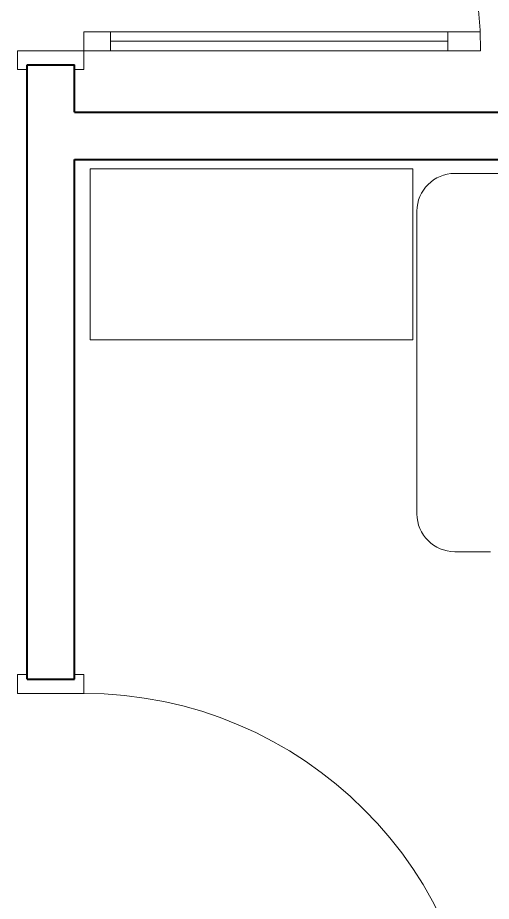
# Model space of a CAD drawing. Header units: millimetres. Extents: x 1393 to 3101, y -2944 to -480.
# Drawn here: x 2695.1 to 2795.3, y -1366.8 to -1179.8 of the extents above; entities that cross this region are included whole.
import ezdxf

# ---------------------------------------------------------------- set-up
doc = ezdxf.new("R2010")
doc.units = ezdxf.units.MM
for name, color, linetype, lineweight in [('DUVAR', 7, 'Continuous', 40), ('Kapı', 34, 'Continuous', 20), ('TEFRİŞ_İÇ', 224, 'Continuous', 13)]:
    doc.layers.add(name, color=color, linetype=linetype, lineweight=lineweight)

# ---------------------------------------------------------------- blocks, each defined once
blk = doc.blocks.new('A$C22EE4B40')
at = {"layer": 'TEFRİŞ_İÇ', "linetype": 'Continuous'}
for p, q in [((1.02007, 1.353132), (0.079999, 1.353132)), ((-0.000001, 1.273132), (-0.000001, 0.632652)), ((0.079999, 0.552652), (0.155657, 0.552652))]:
    blk.add_line(p, q, dxfattribs=at)
for centre, start, end in [((0.079999, 1.273132), 90, 180), ((0.079999, 0.632652), 180, 270)]:
    blk.add_arc(centre, 0.08, start, end, dxfattribs=at)
blk = doc.blocks.new('kapı_80')
at = {"layer": 'Kapı', "flags": 128}
for points in [[(761.729714, 523.313496), (761.729714, 523.323496), (761.709714, 523.323496), (761.709714, 523.313496), (761.609714, 523.313496), (761.609714, 523.323496), (761.589714, 523.323496), (761.589714, 523.313496), (761.589714, 523.283496), (761.609714, 523.283496), (761.709714, 523.283496), (761.729714, 523.283496)], [(761.729714, 522.413496), (761.729714, 522.403496), (761.709714, 522.403496), (761.709714, 522.413496), (761.609714, 522.413496), (761.609714, 522.403496), (761.589714, 522.403496), (761.589714, 522.413496), (761.589714, 522.443496), (761.609714, 522.443496), (761.709714, 522.443496), (761.729714, 522.443496)]]:
    blk.add_lwpolyline(points, close=True, dxfattribs=at)
blk.add_lwpolyline([(762.569714, 523.283496), (761.729714, 523.283496), (761.729714, 523.243496), (762.568738, 523.243496), (762.500515, 523.243496), (762.500515, 523.283496), (762.500515, 523.263496), (761.786435, 523.263496), (761.786435, 523.243496), (761.786435, 523.283496)], dxfattribs=at)
at = {"layer": 'Kapı'}
blk.add_arc((761.729714, 523.283496), 0.84, 270, 0, dxfattribs=at)

msp = doc.modelspace()

# ---------------------------------------------------------------- linework, layer by layer
at = {"layer": 'DUVAR', "color": 5}
for p, q in [((2697.053171, -1319.821931), (2697.053171, -1189.821931)), ((2707.053171, -1199.821931), (2707.053171, -1189.821931)), ((2707.053171, -1319.821931), (2707.053171, -1209.821931))]:
    msp.add_line(p, q, dxfattribs=at)
at = {"layer": 'DUVAR', "color": 5, "flags": 128}
for points in [[(2697.053171, -1189.821931), (2707.053171, -1189.821931)], [(2707.053171, -1199.821931), (2977.053171, -1199.821931)], [(2707.053171, -1209.821931), (2977.053171, -1209.821931)], [(2697.053171, -1319.821931), (2707.053171, -1319.821931)]]:
    msp.add_lwpolyline(points, dxfattribs=at)
at = {"layer": 'TEFRİŞ_İÇ', "linetype": 'Continuous', "lineweight": 15, "flags": 128}
msp.add_lwpolyline([(2710.382624, -1211.821931), (2778.706345, -1211.821931), (2778.706345, -1247.958314), (2710.382624, -1247.958314)], close=True, dxfattribs=at)

# ---------------------------------------------------------------- block references
at = {"layer": 'Kapı', "xscale": -100, "yscale": 100, "zscale": 100, "rotation": 180}
for p in [(-73463.918203, 51141.527623), (-73463.918203, 50921.527623)]:
    msp.add_blockref('kapı_80', p, dxfattribs=at)
at = {"layer": 'TEFRİŞ_İÇ', "linetype": 'Continuous', "lineweight": 15, "xscale": 100, "yscale": 100, "zscale": 100}
msp.add_blockref('A$C22EE4B40', (2779.593244, -1348.081188), dxfattribs=at)

doc.saveas('drawing.dxf')
